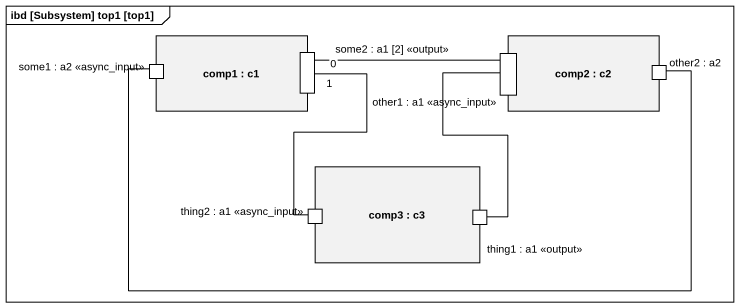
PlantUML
@startuml
mainframe ibd [Subsystem] top1 [top1]
rectangle "comp1 : c1" as comp1 {
  port "some1 : a2 <<async_input>>" as some1_a2_async_input
  port "some2 : a1 [2] <<output>>" as some2_a1_2_output
}
rectangle "comp2 : c2" as comp2 {
  port "other1 : a1 <<async_input>>" as other1_a1_async_input
  port "other2 : a2" as other2_a2
}
rectangle "comp3 : c3" as comp3 {
  port "thing2 : a1 <<async_input>>" as thing2_a1_async_input
  port "thing1 : a1 <<output>>" as thing1_a1_output
}
some2_a1_2_output "0" -right- other1_a1_async_input
some2_a1_2_output "1" -- thing2_a1_async_input
other2_a2 -left- some1_a2_async_input
thing1_a1_output -up- other1_a1_async_input
@enduml
